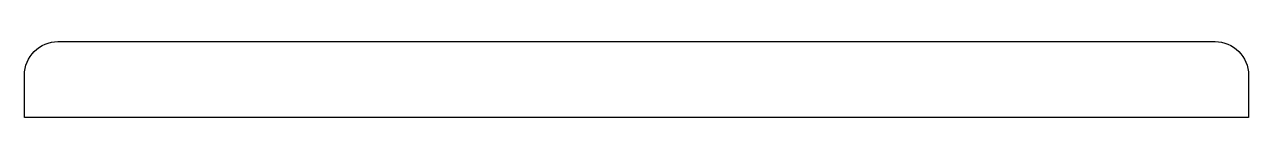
# Model space of a CAD drawing. Header units: millimetres. Extents: x -720 to -22, y 0 to 43.
import ezdxf

# ---------------------------------------------------------------- set-up
doc = ezdxf.new("R2010")
doc.units = ezdxf.units.MM
doc.layers.get('0').update_dxf_attribs({"linetype": 'CONTINUOUS'})

msp = doc.modelspace()

# ---------------------------------------------------------------- linework, layer by layer
msp.add_lwpolyline([(-40.79, 43.21, -0.414214), (-21.74, 24.16), (-21.74, 0), (-719.78, 0), (-719.78, 24.16, -0.414214), (-700.73, 43.21)], format="xyb", close=True)

doc.saveas('drawing.dxf')
